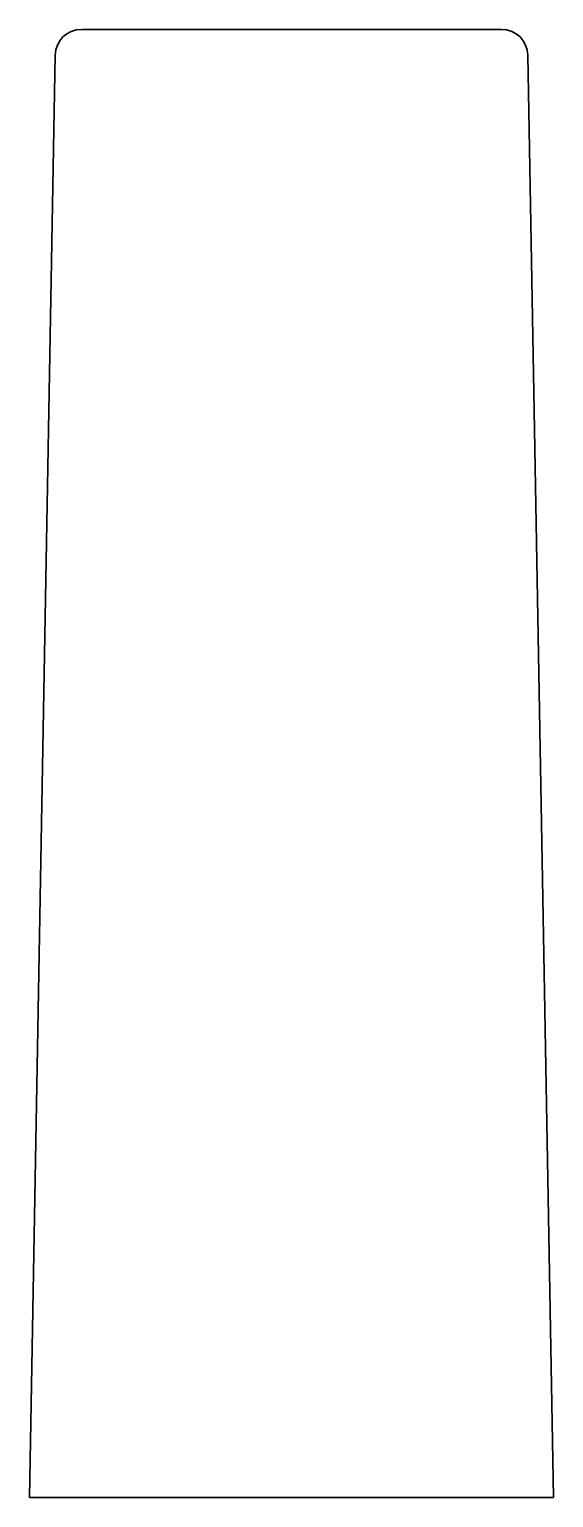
# Model space of a CAD drawing. Header units: millimetres. Extents: x 12 to 17, y 2.5 to 16.5.
import ezdxf

# ---------------------------------------------------------------- set-up
doc = ezdxf.new("R2010")
doc.units = ezdxf.units.MM
doc.header["$MEASUREMENT"] = 0
doc.layers.add('Ax', color=254, linetype='Continuous', lineweight=30)

msp = doc.modelspace()

# ---------------------------------------------------------------- linework, layer by layer
at = {"layer": 'Ax'}
for p, q in [((12.496, 16.5), (16.504, 16.5)), ((12.246, 16.254), (12, 2.5)), ((16.754, 16.254), (17, 2.5)), ((12, 2.5), (17, 2.5))]:
    msp.add_line(p, q, dxfattribs=at)
for centre, start, end in [((12.496, 16.25), 90, 178.977), ((16.504, 16.25), 1.023, 90)]:
    msp.add_arc(centre, 0.25, start, end, dxfattribs=at)

doc.saveas('drawing.dxf')
